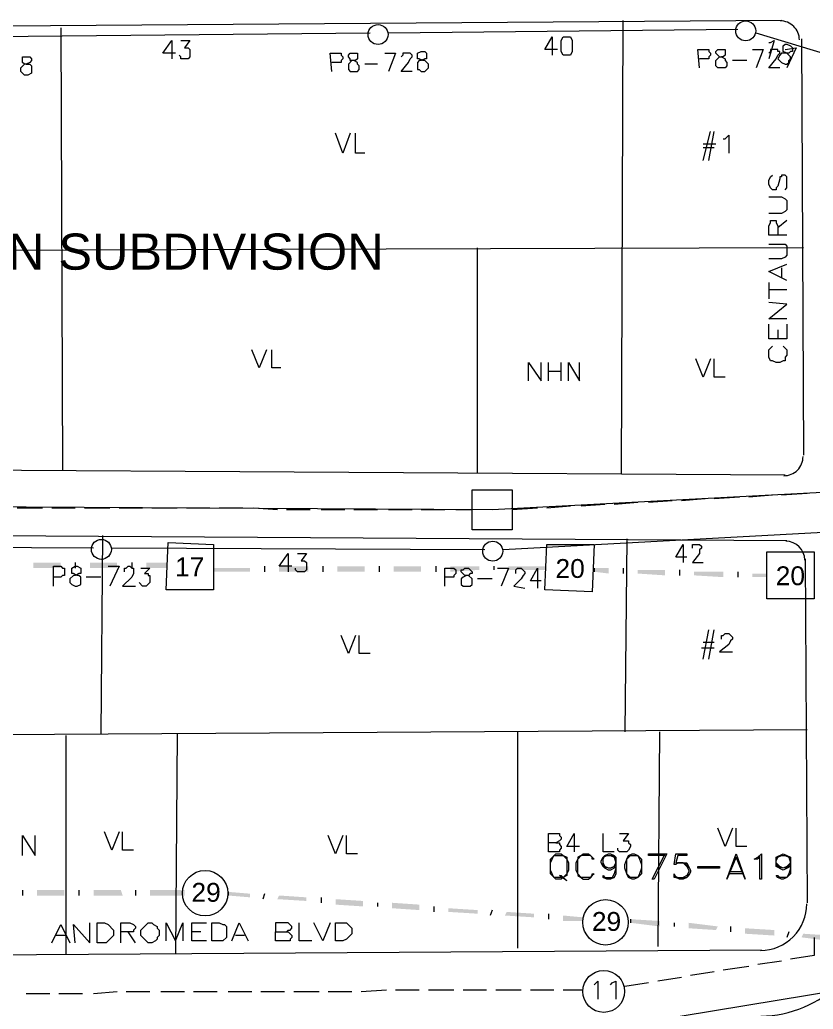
# Model space of a CAD drawing. Header units: millimetres. Extents: x 5.9 to 40.1, y 2 to 30.5.
# Drawn here: x 23.448 to 25.465, y 5.283 to 7.8 of the extents above; entities that cross this region are included whole.
import ezdxf

# ---------------------------------------------------------------- set-up
doc = ezdxf.new("R2010")
doc.units = ezdxf.units.MM
for name, color, linetype, true_color in [('PDF_S31$Actives-Amplifier', 92, 'Continuous', 0x00b800), ('PDF_S31$Cable-540', 172, 'Continuous', 0x0000dd), ('PDF_S31$Cable-565', 23, 'Continuous', 0xdd8a6e), ('PDF_S31$LOTS', 254, 'Continuous', 0xdcdcdc), ('PDF_S31$Reverse$Not$Active', 61, 'Continuous', 0xdfff7f), ('PDF_S31$ROAD', 8, 'Continuous', 0x808080), ('PDF_S31$SDU', 157, 'Continuous', 0x396472)]:
    doc.layers.add(name, color=color, linetype=linetype, true_color=true_color)
for name, color, linetype in [('PDF_S31$CAAER01', 7, 'Continuous'), ('PDF_S31$NAME-ROAD', 7, 'Continuous'), ('PDF_S31$Passives-TapOffs', 7, 'Continuous'), ('PDF_S31$POLE', 7, 'Continuous'), ('PDF_S31$STRAND', 7, 'Continuous'), ('PDF_S31$TPSYM01', 7, 'Continuous'), ('PDF_Text', 7, 'Continuous')]:
    doc.layers.add(name, color=color, linetype=linetype)
doc.styles.add('PDF ArialMT', font='arial.ttf')
doc.styles.add('PDF Swiss721BT-LightCondensed', font='arial.ttf')

msp = doc.modelspace()

# ---------------------------------------------------------------- hatches: boundary and pattern name
at = {"layer": 'PDF_S31$CAAER01', "transparency": 33554559}
for points in [[(23.5518, 6.405), (23.5518, 6.4189), (23.4824, 6.405)], [(23.4824, 6.405), (23.5518, 6.4189), (23.4824, 6.4189)], [(23.6952, 6.405), (23.6952, 6.4189), (23.6258, 6.405)], [(23.6258, 6.405), (23.6952, 6.4189), (23.6258, 6.4189)], [(23.8202, 6.405), (23.8202, 6.4189), (23.7693, 6.405)], [(23.7693, 6.405), (23.8202, 6.4189), (23.7693, 6.4189)], [(24.033, 6.3958), (24.033, 6.405), (23.9405, 6.3958)], [(23.9405, 6.3958), (24.033, 6.405), (23.9405, 6.405)], [(24.1811, 6.3958), (24.1811, 6.4097), (24.107, 6.3958)], [(24.107, 6.3958), (24.1811, 6.4097), (24.107, 6.4097)], [(24.3245, 6.3958), (24.3245, 6.4097), (24.2551, 6.3958)], [(24.2551, 6.3958), (24.3245, 6.4097), (24.2551, 6.4097)], [(24.4679, 6.3958), (24.4679, 6.4097), (24.3985, 6.3958)], [(24.3985, 6.3958), (24.4679, 6.4097), (24.3985, 6.4097)], [(24.616, 6.4004), (24.616, 6.4097), (24.542, 6.3958)], [(24.542, 6.3958), (24.616, 6.4097), (24.542, 6.4097)], [(24.7826, 6.4004), (24.7826, 6.4097), (24.69, 6.4004)], [(24.69, 6.4004), (24.7826, 6.4097), (24.69, 6.4097)], [(24.9445, 6.3911), (24.9445, 6.405), (24.9075, 6.3958)], [(24.9075, 6.3958), (24.9445, 6.405), (24.9075, 6.405)], [(25.088, 6.3865), (25.088, 6.4004), (25.0186, 6.3911)], [(25.0186, 6.3911), (25.088, 6.4004), (25.0186, 6.4004)], [(25.236, 6.3819), (25.236, 6.3958), (25.162, 6.3865)], [(25.162, 6.3865), (25.236, 6.3958), (25.162, 6.3958)], [(25.3471, 6.3819), (25.3471, 6.3911), (25.3101, 6.3819)], [(25.3101, 6.3819), (25.3471, 6.3911), (25.3101, 6.3911)], [(23.561, 5.5722), (23.561, 5.586), (23.4916, 5.5722)], [(23.4916, 5.5722), (23.561, 5.586), (23.4916, 5.586)], [(23.7091, 5.5722), (23.7045, 5.586), (23.6351, 5.5722)], [(23.6351, 5.5722), (23.7045, 5.586), (23.6351, 5.586)], [(23.8664, 5.5722), (23.8664, 5.586), (23.7785, 5.5722)], [(23.7785, 5.5722), (23.8664, 5.586), (23.7785, 5.586)], [(23.9775, 5.5722), (24.033, 5.5768), (23.9775, 5.5814)], [(24.033, 5.5675), (24.033, 5.5768), (23.9775, 5.5722)], [(24.1024, 5.5629), (24.1764, 5.5675), (24.107, 5.5722)], [(24.1764, 5.5583), (24.1764, 5.5675), (24.1024, 5.5629)], [(24.2505, 5.549), (24.3199, 5.5583), (24.2505, 5.5629)], [(24.3199, 5.5444), (24.3199, 5.5583), (24.2505, 5.549)], [(24.3939, 5.5398), (24.4633, 5.549), (24.3939, 5.5537)], [(24.4633, 5.5351), (24.4633, 5.549), (24.3939, 5.5398)], [(24.5373, 5.5305), (24.6114, 5.5351), (24.5373, 5.5398)], [(24.6114, 5.5259), (24.6114, 5.5351), (24.5373, 5.5305)], [(24.6808, 5.5213), (24.7548, 5.5259), (24.6854, 5.5305)], [(24.7548, 5.5166), (24.7548, 5.5259), (24.6808, 5.5213)], [(24.8288, 5.5074), (24.8797, 5.5166), (24.8288, 5.5213)], [(24.8797, 5.5074), (24.8797, 5.5166), (24.8288, 5.5074)], [(25, 5.5028), (25.0741, 5.5074), (25, 5.512)], [(25.0741, 5.4935), (25.0741, 5.5074), (25, 5.5028)], [(25.1481, 5.4889), (25.2221, 5.4935), (25.1481, 5.5028)], [(25.2175, 5.4843), (25.2221, 5.4935), (25.1481, 5.4889)], [(25.2915, 5.475), (25.3656, 5.4843), (25.2915, 5.4889)], [(25.3656, 5.4704), (25.3656, 5.4843), (25.2915, 5.475)], [(25.435, 5.4657), (25.509, 5.4704), (25.4396, 5.475)], [(25.509, 5.4565), (25.509, 5.4704), (25.435, 5.4657)]]:
    msp.add_hatch(color=256, dxfattribs=at).paths.add_polyline_path(points)

# ---------------------------------------------------------------- linework, layer by layer
at = {"layer": 'PDF_S31$Actives-Amplifier', "lineweight": 13}
for points in [[(24.8103, 5.6786), (24.8242, 5.6786), (24.8288, 5.674), (24.8381, 5.6693), (24.8381, 5.6647), (24.8427, 5.6555), (24.8427, 5.6369), (24.8381, 5.6277), (24.8381, 5.6231), (24.8288, 5.6184), (24.8242, 5.6138), (24.8103, 5.6138), (24.7965, 5.6277), (24.7965, 5.6647)], [(24.8057, 5.674), (24.8288, 5.674), (24.8381, 5.6647), (24.8381, 5.6277), (24.8288, 5.6184), (24.8057, 5.6184), (24.7965, 5.6369), (24.7965, 5.6555)], [(24.8983, 5.6184), (24.8751, 5.6184), (24.8659, 5.6277), (24.8659, 5.6647), (24.8751, 5.674), (24.8797, 5.6786), (24.8936, 5.6786), (24.8983, 5.674), (24.9029, 5.6693), (24.9075, 5.6647), (24.9029, 5.6647), (24.9029, 5.6693), (24.8983, 5.674), (24.8751, 5.674), (24.8659, 5.6693), (24.8659, 5.6647), (24.8612, 5.6555), (24.8612, 5.6369), (24.8659, 5.6277), (24.8659, 5.6231), (24.8751, 5.6184), (24.8797, 5.6138), (24.8936, 5.6138), (24.8983, 5.6184), (24.9029, 5.6231)], [(25.0047, 5.6786), (25.0093, 5.6786), (25.0186, 5.674), (25.0278, 5.6647), (25.0278, 5.6277), (25.0186, 5.6184), (25.0093, 5.6138), (25.0047, 5.6138), (24.9954, 5.6184), (24.9908, 5.6277), (24.9862, 5.6416), (24.9862, 5.6508), (24.9908, 5.6647), (24.9954, 5.674)], [(25.2684, 5.6693), (25.2453, 5.6138), (25.2684, 5.6786), (25.2915, 5.6138)], [(25.3286, 5.6138), (25.3286, 5.674), (25.3239, 5.6647), (25.3147, 5.6647), (25.3239, 5.6693), (25.3332, 5.6786), (25.3332, 5.6138)], [(24.963, 5.6555), (24.9584, 5.6462)], [(25.1712, 5.6416), (25.1712, 5.6462), (25.2268, 5.6462), (25.2268, 5.6416)], [(24.8381, 5.6092), (24.8196, 5.6231), (24.8242, 5.6231)], [(24.9075, 5.6277), (24.9029, 5.6231), (24.9029, 5.6277)]]:
    msp.add_lwpolyline(points, close=True, dxfattribs=at)
for points in [[(24.963, 5.6462), (24.9584, 5.6416), (24.9491, 5.6369), (24.9445, 5.6369), (24.9353, 5.6416), (24.9306, 5.6462), (24.926, 5.6555), (24.926, 5.6601), (24.9306, 5.6693), (24.9353, 5.674), (24.9445, 5.6786), (24.9491, 5.6786), (24.9584, 5.674), (24.963, 5.6693), (24.963, 5.6277), (24.9584, 5.6184), (24.9491, 5.6138), (24.9399, 5.6138), (24.9306, 5.6184), (24.9306, 5.6231), (24.9353, 5.6184)], [(24.9399, 5.6416), (24.9306, 5.6462), (24.9306, 5.6693), (24.9399, 5.674)], [(24.9306, 5.6647), (24.9353, 5.674), (24.9584, 5.674), (24.963, 5.6647)], [(24.9491, 5.674), (24.9584, 5.6693), (24.963, 5.6555), (24.963, 5.6416), (24.9584, 5.6277), (24.9538, 5.6184)], [(25, 5.6184), (24.9908, 5.6277), (24.9908, 5.6647), (25, 5.674)], [(24.9954, 5.674), (25.0186, 5.674), (25.0232, 5.6647), (25.0278, 5.6508), (25.0278, 5.6416), (25.0232, 5.6277), (25.0186, 5.6184), (24.9954, 5.6184)], [(25.088, 5.674), (25.0463, 5.674), (25.0463, 5.6786), (25.0926, 5.6786), (25.0602, 5.6138), (25.0556, 5.6138), (25.088, 5.6786)], [(25.1481, 5.6416), (25.1435, 5.6508), (25.1342, 5.6555), (25.1203, 5.6555), (25.1157, 5.6508), (25.1111, 5.6508), (25.1157, 5.6786), (25.1435, 5.6786), (25.1435, 5.674), (25.1203, 5.674), (25.1157, 5.6555), (25.1435, 5.6555), (25.1527, 5.6369), (25.1527, 5.6323), (25.1481, 5.6231), (25.1435, 5.6184), (25.1342, 5.6138), (25.125, 5.6138), (25.1157, 5.6184), (25.1111, 5.6184), (25.1111, 5.6277), (25.1157, 5.6184), (25.1435, 5.6184), (25.1481, 5.6277)], [(25.4072, 5.6462), (25.3887, 5.6369), (25.3702, 5.6462), (25.3702, 5.6693), (25.3887, 5.6786), (25.4072, 5.6693), (25.4072, 5.6277), (25.398, 5.6184), (25.3887, 5.6138), (25.3841, 5.6138), (25.3748, 5.6184), (25.3702, 5.6231), (25.3748, 5.6231), (25.3795, 5.6184)], [(25.3933, 5.6416), (25.4026, 5.6462), (25.4072, 5.6555), (25.398, 5.6462), (25.3887, 5.6416), (25.3795, 5.6462), (25.3702, 5.6555), (25.3702, 5.6601), (25.3748, 5.6693), (25.3841, 5.674)], [(25.3702, 5.6647), (25.3795, 5.674), (25.398, 5.674), (25.4072, 5.6647)], [(25.3933, 5.674), (25.4026, 5.6693), (25.4072, 5.6555), (25.4072, 5.6416), (25.4026, 5.6277), (25.398, 5.6184), (25.3748, 5.6184)], [(24.9491, 5.6416), (24.9584, 5.6462), (24.9491, 5.6416), (24.9445, 5.6416), (24.9353, 5.6462), (24.9306, 5.6555)], [(25.1342, 5.6555), (25.1435, 5.6462), (25.1481, 5.6369), (25.1481, 5.6323), (25.1435, 5.6231), (25.1342, 5.6184)], [(25.3841, 5.6416), (25.3748, 5.6462), (25.3702, 5.6555)], [(24.9306, 5.6184), (24.9584, 5.6184)], [(25.1111, 5.6231), (25.1203, 5.6184)], [(25.2869, 5.6277), (25.2499, 5.6277)], [(25.2823, 5.6323), (25.2545, 5.6323)]]:
    msp.add_lwpolyline(points, dxfattribs=at)
at = {"layer": 'PDF_S31$CAAER01', "lineweight": 0}
for points in [[(23.5888, 6.4189), (23.5888, 6.405)], [(23.7322, 6.4189), (23.7322, 6.405)], [(24.07, 6.4097), (24.07, 6.3958)], [(24.2181, 6.4097), (24.2181, 6.3958)], [(24.3615, 6.4097), (24.3615, 6.3958)], [(24.505, 6.4097), (24.505, 6.3958)], [(24.653, 6.4097), (24.653, 6.4004)], [(24.9075, 6.405), (24.9075, 6.3958)], [(24.9815, 6.405), (24.9815, 6.3911)], [(25.125, 6.4004), (25.125, 6.3865)], [(25.273, 6.3958), (25.273, 6.3819)], [(23.4546, 5.586), (23.4546, 5.5722)], [(23.5981, 5.586), (23.5981, 5.5722)], [(23.7415, 5.586), (23.7415, 5.5722)], [(23.9775, 5.5814), (23.9775, 5.5722)], [(24.07, 5.5768), (24.0654, 5.5629)], [(24.2135, 5.5675), (24.2135, 5.5537)], [(24.3569, 5.5537), (24.3569, 5.5444)], [(24.5003, 5.5444), (24.5003, 5.5305)], [(24.6484, 5.5351), (24.6438, 5.5213)], [(24.7918, 5.5259), (24.7918, 5.512)], [(25, 5.512), (25, 5.5028)], [(25.1111, 5.5028), (25.1111, 5.4935)], [(25.2545, 5.4935), (25.2545, 5.4796)], [(25.4026, 5.4796), (25.398, 5.4657)]]:
    msp.add_lwpolyline(points, dxfattribs=at)
at = {"layer": 'PDF_S31$Cable-540', "lineweight": 9}
for points in [[(25.4489, 6.5947), (25.3841, 6.5901)], [(25.0186, 6.5716), (24.9584, 6.567)], [(25.1065, 6.5762), (25.0463, 6.5716)], [(25.1898, 6.5809), (25.1296, 6.5762)], [(25.2777, 6.5855), (25.2129, 6.5809)], [(25.361, 6.5901), (25.3008, 6.5855)], [(23.5055, 6.5577), (23.4407, 6.5577)], [(23.5888, 6.5577), (23.5287, 6.5577)], [(23.6767, 6.5577), (23.6119, 6.5577)], [(23.76, 6.5577), (23.6999, 6.5577)], [(23.8479, 6.5577), (23.7831, 6.5577)], [(23.9312, 6.5577), (23.8711, 6.5577)], [(24.0145, 6.5577), (23.9543, 6.5577)], [(24.1024, 6.5531), (24.0423, 6.5577)], [(24.1857, 6.5531), (24.1255, 6.5531)], [(24.2736, 6.5531), (24.2135, 6.5531)], [(24.3569, 6.5531), (24.2967, 6.5531)], [(24.4448, 6.5531), (24.3847, 6.5531)], [(24.5281, 6.5531), (24.4679, 6.5531)], [(24.5975, 6.5531), (24.5559, 6.5531)], [(24.7641, 6.5577), (24.6993, 6.5531)], [(24.8474, 6.5623), (24.7872, 6.5577)], [(24.9353, 6.567), (24.8751, 6.5623)]]:
    msp.add_lwpolyline(points, dxfattribs=at)
at = {"layer": 'PDF_S31$Cable-565', "lineweight": 13}
for points in [[(25.4674, 5.4657), (25.4674, 5.4195), (25.4072, 5.4102)], [(25.3008, 5.3917), (25.236, 5.3825)], [(25.3841, 5.4056), (25.3239, 5.3963)], [(25.1296, 5.3639), (25.0695, 5.3547)], [(25.2129, 5.3778), (25.1527, 5.3686)], [(25.0463, 5.3501), (24.9862, 5.3408)], [(23.524, 5.3223), (23.4639, 5.3223)], [(23.6073, 5.3223), (23.5472, 5.3223)], [(23.6952, 5.3269), (23.6351, 5.3223)], [(23.7785, 5.3269), (23.7184, 5.3269)], [(23.8664, 5.3269), (23.8063, 5.3269)], [(23.9497, 5.3269), (23.8896, 5.3269)], [(24.0376, 5.3269), (23.9775, 5.3269)], [(24.1209, 5.3269), (24.0608, 5.3269)], [(24.2088, 5.3269), (24.144, 5.3269)], [(24.2921, 5.3269), (24.232, 5.3269)], [(24.38, 5.3316), (24.3152, 5.3269)], [(24.4633, 5.3316), (24.4032, 5.3316)], [(24.5512, 5.3316), (24.4864, 5.3316)], [(24.6345, 5.3316), (24.5744, 5.3316)], [(24.7224, 5.3316), (24.6576, 5.3316)], [(24.8057, 5.3316), (24.7456, 5.3316)], [(24.8797, 5.3316), (24.8288, 5.3316)]]:
    msp.add_lwpolyline(points, dxfattribs=at)
at = {"layer": 'PDF_S31$LOTS', "lineweight": 0}
for points in [[(23.5518, 7.7792), (23.5564, 6.6549)], [(24.9769, 6.6456), (24.9815, 7.7978)], [(25.4396, 7.2194), (20.9283, 7.2055)], [(24.6114, 6.6456), (24.6114, 7.2194)], [(23.6582, 6.4883), (23.6536, 5.984)], [(24.9908, 6.4791), (24.9862, 5.9886)], [(25.4489, 5.9932), (20.9375, 5.9655)], [(23.5657, 5.4241), (23.5657, 5.9793)], [(23.8479, 5.984), (23.8433, 5.4241)], [(24.7132, 5.9886), (24.7132, 5.438)], [(25.0741, 5.9886), (25.0695, 5.4426)]]:
    msp.add_lwpolyline(points, dxfattribs=at)
msp.add_arc((25.3301, 5.5503), 0.7611, 270.3625, 0.445, dxfattribs=at)
at = {"layer": 'PDF_S31$NAME-ROAD', "lineweight": 9}
for points in [[(25.3933, 7.3674), (25.398, 7.3721), (25.398, 7.3998), (25.3933, 7.4045), (25.3841, 7.4045), (25.3841, 7.3998), (25.3795, 7.3998), (25.3795, 7.3952), (25.3748, 7.3767), (25.3702, 7.3721), (25.3702, 7.3674), (25.361, 7.3674), (25.3563, 7.3721), (25.3517, 7.3813), (25.3517, 7.3906), (25.3563, 7.3998), (25.361, 7.4045)], [(25.3517, 7.3489), (25.3841, 7.3489), (25.3933, 7.3443), (25.398, 7.3397), (25.398, 7.3165), (25.3933, 7.3119), (25.3841, 7.3073), (25.3517, 7.3073)], [(25.398, 7.2518), (25.3517, 7.2518), (25.3517, 7.2749), (25.3563, 7.2842), (25.3563, 7.2888), (25.3702, 7.2888), (25.3702, 7.2842), (25.3748, 7.2749), (25.3748, 7.2518)], [(25.398, 7.2888), (25.3748, 7.2703)], [(25.3517, 7.2286), (25.3933, 7.2286), (25.398, 7.224), (25.398, 7.2009), (25.3933, 7.1962), (25.3841, 7.1916), (25.3517, 7.1916)], [(25.398, 7.1361), (25.3517, 7.1592), (25.398, 7.1777)], [(25.3841, 7.1685), (25.3841, 7.1453)], [(25.3517, 7.1315), (25.3517, 7.0898)], [(25.398, 7.113), (25.3517, 7.113)], [(25.398, 7.0389), (25.3517, 7.0389), (25.398, 7.0759), (25.3517, 7.0806)], [(25.398, 7.025), (25.398, 6.988), (25.3517, 6.988), (25.3517, 7.025)], [(25.3748, 7.0112), (25.3748, 6.988)], [(25.3887, 6.9695), (25.398, 6.9603), (25.398, 6.9464), (25.3933, 6.9418), (25.3933, 6.9325), (25.3887, 6.9325), (25.3795, 6.9279), (25.3702, 6.9279), (25.361, 6.9325), (25.3563, 6.9325), (25.3517, 6.9418), (25.3517, 6.9603), (25.361, 6.9695)], [(23.5287, 5.4519), (23.5518, 5.4981), (23.5749, 5.4519)], [(23.5888, 5.4519), (23.5842, 5.4981), (23.6258, 5.4519), (23.6258, 5.5028)], [(23.7045, 5.4519), (23.7045, 5.5028), (23.7276, 5.5028), (23.7369, 5.4981), (23.7415, 5.4935), (23.7415, 5.4889), (23.7369, 5.4843), (23.7369, 5.4796), (23.7045, 5.4796)], [(23.8202, 5.4565), (23.8202, 5.5028), (23.8433, 5.4565), (23.8618, 5.5028), (23.8618, 5.4565)], [(23.922, 5.4565), (23.8849, 5.4565), (23.8849, 5.5028), (23.922, 5.5028)], [(23.9867, 5.4565), (24.0052, 5.5028), (24.0284, 5.4565)], [(24.1255, 5.4796), (24.1302, 5.4796), (24.1394, 5.4704), (24.1394, 5.4657), (24.1348, 5.4611), (24.1348, 5.4565), (24.0978, 5.4565), (24.0978, 5.4796), (24.1255, 5.4796), (24.1302, 5.4843), (24.1348, 5.4843), (24.1394, 5.4889), (24.1394, 5.4935), (24.1302, 5.5028), (24.0978, 5.5028), (24.0978, 5.4796)], [(24.1903, 5.4565), (24.1579, 5.4565), (24.1579, 5.5028)], [(24.2366, 5.5028), (24.2181, 5.4565), (24.1949, 5.5028)], [(23.5657, 5.4704), (23.5379, 5.4704)], [(23.7415, 5.4519), (23.723, 5.4796)], [(23.9081, 5.4796), (23.8849, 5.4796)], [(24.0191, 5.4704), (23.996, 5.4704)]]:
    msp.add_lwpolyline(points, dxfattribs=at)
for points in [[(23.6443, 5.5028), (23.6628, 5.5028), (23.6721, 5.4981), (23.686, 5.4843), (23.686, 5.4704), (23.6675, 5.4519), (23.6443, 5.4519)], [(23.7739, 5.5028), (23.7831, 5.5028), (23.7878, 5.4981), (23.797, 5.4935), (23.797, 5.4889), (23.8016, 5.4843), (23.8016, 5.4704), (23.797, 5.4657), (23.797, 5.4611), (23.7924, 5.4565), (23.7831, 5.4519), (23.7739, 5.4519), (23.7554, 5.4704), (23.7554, 5.4843)], [(23.9358, 5.5028), (23.9543, 5.5028), (23.9636, 5.4981), (23.9682, 5.4981), (23.9728, 5.4935), (23.9728, 5.4657), (23.9636, 5.4565), (23.9358, 5.4565)], [(24.2505, 5.5028), (24.2782, 5.5028), (24.2921, 5.4889), (24.2921, 5.475), (24.2782, 5.4611), (24.269, 5.4565), (24.2505, 5.4565)]]:
    msp.add_lwpolyline(points, close=True, dxfattribs=at)
at = {"layer": 'PDF_S31$Passives-TapOffs', "lineweight": 9}
msp.add_lwpolyline([(24.6993, 6.5022), (24.5975, 6.5022), (24.5975, 6.604), (24.6993, 6.604)], close=True, dxfattribs=at)
for points in [[(24.9075, 5.3454), (24.9168, 5.3547), (24.9168, 5.3084)], [(24.9491, 5.3454), (24.9538, 5.3501), (24.963, 5.3547), (24.963, 5.3084)]]:
    msp.add_lwpolyline(points, dxfattribs=at)
msp.add_circle((24.9321, 5.3282), 0.0532, dxfattribs=at)
at = {"layer": 'PDF_S31$POLE', "lineweight": 0}
for points in [[(25.3933, 7.7237), (25.4211, 7.7284), (25.398, 7.6775)], [(24.2412, 7.6682), (24.2366, 7.7145), (24.2644, 7.7145), (24.2644, 7.7098), (24.269, 7.7052), (24.269, 7.7006), (24.2644, 7.696), (24.2644, 7.6913), (24.2412, 7.6913)], [(24.3754, 7.7145), (24.4032, 7.7145), (24.3847, 7.6682)], [(24.4448, 7.6682), (24.417, 7.6682), (24.4356, 7.6913), (24.4402, 7.7006), (24.4448, 7.7052), (24.4448, 7.7098), (24.4402, 7.7145), (24.4217, 7.7145), (24.4217, 7.7098), (24.417, 7.7052)], [(25.1759, 7.6775), (25.1712, 7.7237), (25.199, 7.7237), (25.199, 7.7191), (25.2036, 7.7145), (25.2036, 7.7098), (25.199, 7.7052), (25.199, 7.7006), (25.1759, 7.7006)], [(25.2268, 7.7052), (25.2175, 7.7145), (25.2175, 7.7191), (25.2221, 7.7237), (25.2407, 7.7237), (25.2407, 7.7098), (25.236, 7.7052), (25.2314, 7.7052), (25.2407, 7.7006), (25.2407, 7.696), (25.2453, 7.6913), (25.2453, 7.6821), (25.2407, 7.6775), (25.2221, 7.6775), (25.2175, 7.6821), (25.2175, 7.696), (25.2268, 7.7052), (25.2314, 7.7052)], [(25.3101, 7.7237), (25.3378, 7.7237), (25.3193, 7.6775)], [(25.3795, 7.6775), (25.3517, 7.6775), (25.3702, 7.7006), (25.3748, 7.7098), (25.3795, 7.7145), (25.3795, 7.7191), (25.3748, 7.7191), (25.3748, 7.7237), (25.3563, 7.7237), (25.3563, 7.7191), (25.3517, 7.7145)], [(23.4639, 7.6867), (23.4731, 7.6867), (23.4778, 7.6821), (23.4778, 7.6636), (23.4685, 7.6589), (23.4593, 7.6589), (23.45, 7.6682), (23.45, 7.6775), (23.4593, 7.6867)], [(24.3569, 7.6867), (24.3245, 7.6867)], [(25.2962, 7.696), (25.2592, 7.696)], [(23.5333, 6.3588), (23.5333, 6.4097), (23.5518, 6.4097), (23.5564, 6.405), (23.561, 6.405), (23.561, 6.3865), (23.5564, 6.3865), (23.5518, 6.3819), (23.5333, 6.3819)], [(23.6721, 6.4097), (23.6999, 6.4097), (23.6767, 6.3588)], [(23.7137, 6.3958), (23.7137, 6.405), (23.7184, 6.405), (23.723, 6.4097), (23.7276, 6.4097), (23.7322, 6.405), (23.7369, 6.405), (23.7369, 6.3911), (23.7322, 6.3819), (23.7091, 6.3588), (23.7415, 6.3588)], [(23.7554, 6.405), (23.7785, 6.405), (23.7646, 6.3911), (23.7739, 6.3911), (23.7739, 6.3865), (23.7785, 6.3865), (23.7785, 6.368), (23.7693, 6.3588), (23.76, 6.3588), (23.7508, 6.368)], [(24.5281, 6.3588), (24.5281, 6.405), (24.5512, 6.405), (24.5559, 6.4004), (24.5559, 6.3911), (24.5512, 6.3865), (24.5512, 6.3819), (24.5281, 6.3819)], [(24.5836, 6.3865), (24.579, 6.3865), (24.5697, 6.3958), (24.5697, 6.4004), (24.5744, 6.4004), (24.579, 6.405), (24.5882, 6.405), (24.5975, 6.3958), (24.5975, 6.3911), (24.5929, 6.3911), (24.5882, 6.3865), (24.5836, 6.3865), (24.5744, 6.3819), (24.5697, 6.3773), (24.5697, 6.3634), (24.5744, 6.3588), (24.5929, 6.3588), (24.5975, 6.3634), (24.5975, 6.3773), (24.5882, 6.3865)], [(24.6623, 6.405), (24.69, 6.405), (24.6715, 6.3588)], [(24.7085, 6.3911), (24.7085, 6.4004), (24.7132, 6.405), (24.7224, 6.405), (24.7317, 6.3958), (24.7317, 6.3911), (24.7271, 6.3865), (24.7224, 6.3773), (24.7039, 6.3588), (24.7317, 6.3541)], [(24.7733, 6.3726), (24.7456, 6.3726), (24.7641, 6.405), (24.7641, 6.3541)], [(23.6536, 6.3819), (23.6166, 6.3819)], [(24.6484, 6.3773), (24.6114, 6.3773)]]:
    msp.add_lwpolyline(points, dxfattribs=at)
for points in [[(23.4546, 7.7052), (23.4731, 7.7052), (23.4778, 7.7006), (23.4778, 7.696), (23.4731, 7.6913), (23.4639, 7.6867), (23.4593, 7.6867), (23.4546, 7.6913)], [(24.2875, 7.7145), (24.306, 7.7145), (24.306, 7.7006), (24.3014, 7.696), (24.2921, 7.696), (24.2829, 7.6867), (24.2829, 7.6728), (24.2875, 7.6682), (24.306, 7.6682), (24.3106, 7.6728), (24.3106, 7.6821), (24.306, 7.6867), (24.306, 7.6913), (24.2967, 7.696), (24.2875, 7.696), (24.2875, 7.7006), (24.2829, 7.7052), (24.2829, 7.7098)], [(24.4679, 7.7191), (24.4772, 7.7191), (24.4818, 7.7145), (24.4818, 7.7006), (24.4772, 7.7006), (24.4679, 7.696), (24.4633, 7.696), (24.4587, 7.6913), (24.4587, 7.6728), (24.4633, 7.6728), (24.4679, 7.6682), (24.4772, 7.6682), (24.4864, 7.6775), (24.4864, 7.6867), (24.4772, 7.696), (24.4726, 7.696), (24.4633, 7.7006), (24.4587, 7.7006), (24.4587, 7.7145)], [(23.5888, 6.4097), (23.5934, 6.4097), (23.6027, 6.405), (23.6027, 6.3911), (23.5981, 6.3911), (23.5888, 6.3865), (23.5842, 6.3865), (23.5749, 6.3773), (23.5749, 6.368), (23.5796, 6.3634), (23.5888, 6.3588), (23.5934, 6.3588), (23.6027, 6.3634), (23.6027, 6.3819), (23.5981, 6.3865), (23.5934, 6.3865), (23.5842, 6.3911), (23.5796, 6.3911), (23.5796, 6.405)]]:
    msp.add_lwpolyline(points, close=True, dxfattribs=at)
for centre in [(24.3584, 7.7621), (25.293, 7.7714), (23.655, 6.4526), (24.6499, 6.448)]:
    msp.add_circle(centre, 0.0254, dxfattribs=at)
at = {"layer": 'PDF_S31$Reverse$Not$Active', "lineweight": 0}
msp.add_lwpolyline([(25.5113, 9.9354), (25.5368, 6.5994), (24.6484, 6.5531), (21.0925, 6.5739), (20.9977, 5.3917), (22.9503, 5.4033)], dxfattribs=at)
at = {"layer": 'PDF_S31$ROAD', "lineweight": 0}
for points in [[(25.3841, 7.7978), (20.9699, 7.7654)], [(25.435, 7.7515), (25.4396, 6.6919)], [(25.3933, 6.641), (20.956, 6.6688)], [(25.398, 6.4744), (20.956, 6.5022)], [(25.4442, 6.4282), (25.4489, 5.5537)], [(25.3332, 5.4334), (20.9884, 5.4056)]]:
    msp.add_lwpolyline(points, dxfattribs=at)
for centre, radius, start, end in [((25.381, 7.7482), 0.0486, 0.4449, 90.4615), ((25.3902, 6.6886), 0.0486, 269.6483, 0.445), ((25.3948, 6.4249), 0.0486, 0.4449, 89.6484), ((25.3301, 5.5503), 0.118, 270.3625, 0.445), ((25.3301, 5.5503), 0.2846, 270.3626, 0.4449)]:
    msp.add_arc(centre, radius, start, end, dxfattribs=at)
at = {"layer": 'PDF_S31$SDU', "lineweight": 0}
for points in [[(24.2875, 7.5109), (24.269, 7.46), (24.2505, 7.5109)], [(24.3245, 7.46), (24.3014, 7.46), (24.3014, 7.5109)], [(25.1851, 7.4415), (25.2036, 7.5155)], [(25.199, 7.4415), (25.2129, 7.5155)], [(25.236, 7.497), (25.2407, 7.497), (25.2499, 7.5063), (25.2499, 7.46)], [(25.2175, 7.4831), (25.1851, 7.4831)], [(25.2129, 7.4739), (25.1851, 7.4739)], [(24.0746, 6.9603), (24.0561, 6.914), (24.0376, 6.9603)], [(24.1117, 6.914), (24.0885, 6.914), (24.0885, 6.9603)], [(24.7409, 6.8816), (24.7409, 6.9279), (24.7733, 6.8816), (24.7733, 6.9279)], [(24.7918, 6.8816), (24.7918, 6.9279)], [(24.8242, 6.8816), (24.8242, 6.9279)], [(24.8427, 6.8816), (24.8427, 6.9279), (24.8705, 6.8816), (24.8705, 6.9279)], [(25.2036, 6.9371), (25.1851, 6.8909), (25.1666, 6.9371)], [(25.2407, 6.8909), (25.2129, 6.8909), (25.2129, 6.9371)], [(24.8242, 6.9047), (24.7918, 6.9047)], [(25.1851, 6.1737), (25.199, 6.2477)], [(25.199, 6.1737), (25.2129, 6.2477)], [(24.3014, 6.2338), (24.2829, 6.1876), (24.2644, 6.2338)], [(24.3384, 6.1876), (24.3106, 6.1876), (24.3106, 6.2338)], [(25.2314, 6.2246), (25.2314, 6.2338), (25.236, 6.2338), (25.2407, 6.2385), (25.2499, 6.2385), (25.2592, 6.2292), (25.2592, 6.2246), (25.2545, 6.2199), (25.2499, 6.2107), (25.2268, 6.1922), (25.2592, 6.1922)], [(25.2129, 6.2014), (25.1805, 6.2014)], [(25.2129, 6.2153), (25.1851, 6.2153)], [(25.2592, 5.7434), (25.2407, 5.6971), (25.2221, 5.7434)], [(25.2962, 5.6971), (25.2684, 5.6971), (25.2684, 5.7434)], [(23.4546, 5.674), (23.4546, 5.7249), (23.487, 5.674), (23.487, 5.7249)], [(23.6999, 5.7341), (23.6813, 5.6878), (23.6628, 5.7341)], [(23.7369, 5.6878), (23.7091, 5.6878), (23.7091, 5.7341)], [(24.269, 5.7249), (24.2505, 5.6786), (24.232, 5.7249)], [(24.306, 5.6786), (24.2782, 5.6786), (24.2782, 5.7249)], [(24.8103, 5.7063), (24.8196, 5.7063), (24.8196, 5.7017), (24.8242, 5.6971), (24.8242, 5.6925), (24.8196, 5.6878), (24.8196, 5.6832), (24.7918, 5.6832), (24.7918, 5.7295), (24.8196, 5.7295), (24.8196, 5.7249), (24.8242, 5.7202), (24.8242, 5.7156), (24.8196, 5.711), (24.8103, 5.7063), (24.7918, 5.7063)], [(24.8705, 5.6971), (24.8381, 5.6971), (24.8566, 5.7295), (24.8566, 5.6832)], [(24.9584, 5.6832), (24.9306, 5.6832), (24.9306, 5.7295)], [(24.9723, 5.7295), (24.9954, 5.7295), (24.9815, 5.711), (24.9954, 5.711), (24.9954, 5.7063), (25, 5.7017), (25, 5.6971), (24.9954, 5.6878), (24.9908, 5.6832), (24.9723, 5.6832), (24.9677, 5.6878), (24.9677, 5.6925)]]:
    msp.add_lwpolyline(points, dxfattribs=at)
at = {"layer": 'PDF_S31$STRAND', "color": 254, "lineweight": 0, "true_color": 0xdcdcdc}
for points in [[(24.3384, 7.7654), (23.3806, 7.7561)], [(25.273, 7.7746), (24.3847, 7.7654)], [(25.6108, 7.6775), (25.3193, 7.7654)], [(25.6154, 6.5022), (24.6762, 6.4513)], [(23.6351, 6.4559), (22.6865, 6.4606)], [(24.6299, 6.4513), (23.6813, 6.4559)], [(25.5322, 5.3316), (24.9723, 5.239)]]:
    msp.add_lwpolyline(points, dxfattribs=at)
at = {"layer": 'PDF_S31$STRAND', "lineweight": 0}
for points in [[(24.815, 7.7237), (24.7826, 7.7237), (24.8011, 7.7561), (24.8011, 7.7098)], [(23.8433, 7.7145), (23.8109, 7.7145), (23.834, 7.7469), (23.834, 7.7006)], [(23.8572, 7.7469), (23.8803, 7.7469), (23.8664, 7.7284), (23.8757, 7.7284), (23.8803, 7.7237), (23.8803, 7.7052), (23.8757, 7.7006), (23.8572, 7.7006), (23.8572, 7.7052), (23.8525, 7.7098)], [(25.3517, 7.7422), (25.3563, 7.7422), (25.3656, 7.7469), (25.3517, 7.7006)], [(25.1435, 6.4328), (25.1157, 6.4328), (25.1342, 6.4652), (25.1342, 6.4189)], [(25.1574, 6.4559), (25.1574, 6.4652), (25.1759, 6.4652), (25.1805, 6.4606), (25.1805, 6.4559), (25.1759, 6.4513), (25.1759, 6.442), (25.1574, 6.4189), (25.1851, 6.4189)], [(24.1394, 6.4097), (24.107, 6.4097), (24.1302, 6.442), (24.1302, 6.3958)], [(24.1533, 6.442), (24.1764, 6.442), (24.1626, 6.4235), (24.1718, 6.4235), (24.1764, 6.4189), (24.1764, 6.4004), (24.1718, 6.3958), (24.1533, 6.3958), (24.1487, 6.4004), (24.1487, 6.405)]]:
    msp.add_lwpolyline(points, dxfattribs=at)
for points in [[(24.8288, 7.7561), (24.8474, 7.7561), (24.852, 7.7469), (24.852, 7.7191), (24.8474, 7.7098), (24.8288, 7.7098), (24.8242, 7.7191), (24.8242, 7.7469)], [(25.398, 7.7376), (25.4072, 7.733), (25.4118, 7.7284), (25.4118, 7.7191), (25.4072, 7.7191), (25.4026, 7.7145), (25.3841, 7.7145), (25.3795, 7.7098), (25.3748, 7.7006), (25.3841, 7.6913), (25.3933, 7.6867), (25.398, 7.6867), (25.4026, 7.6913), (25.4026, 7.696), (25.4072, 7.7006), (25.4072, 7.7052), (25.398, 7.7145), (25.3887, 7.7191), (25.3887, 7.733), (25.3933, 7.7376)]]:
    msp.add_lwpolyline(points, close=True, dxfattribs=at)
at = {"layer": 'PDF_S31$TPSYM01', "lineweight": 9}
for points in [[(23.9405, 6.3495), (23.8202, 6.3495), (23.8248, 6.4698), (23.9405, 6.4652)], [(24.9029, 6.3449), (24.7826, 6.3495), (24.7872, 6.4652), (24.9075, 6.4652)], [(25.4674, 6.3264), (25.3471, 6.3264), (25.3471, 6.4467), (25.4674, 6.4467)]]:
    msp.add_lwpolyline(points, close=True, dxfattribs=at)
for centre in [(23.9188, 5.5781), (24.9368, 5.5041)]:
    msp.add_circle(centre, 0.0578, dxfattribs=at)

# ---------------------------------------------------------------- texts
at = {"layer": 'PDF_Text', "color": 4, "insert": (22.7041, 7.2093), "char_height": 0.091869, "attachment_point": 4, "style": 'PDF Swiss721BT-LightCondensed'}
msp.add_mtext('VILLA ORION SUBDIVISION', dxfattribs=at)
at = {"layer": 'PDF_Text', "char_height": 0.04794, "attachment_point": 4, "style": 'PDF ArialMT'}
for s, insert in [('17', (23.8424, 6.4082)), ('20', (24.8095, 6.4036)), ('20', (25.3694, 6.3851)), ('29', (23.8841, 5.5799)), ('29', (24.902, 5.5059))]:
    msp.add_mtext(s, dxfattribs=dict(at, insert=insert))

doc.saveas('drawing.dxf')
